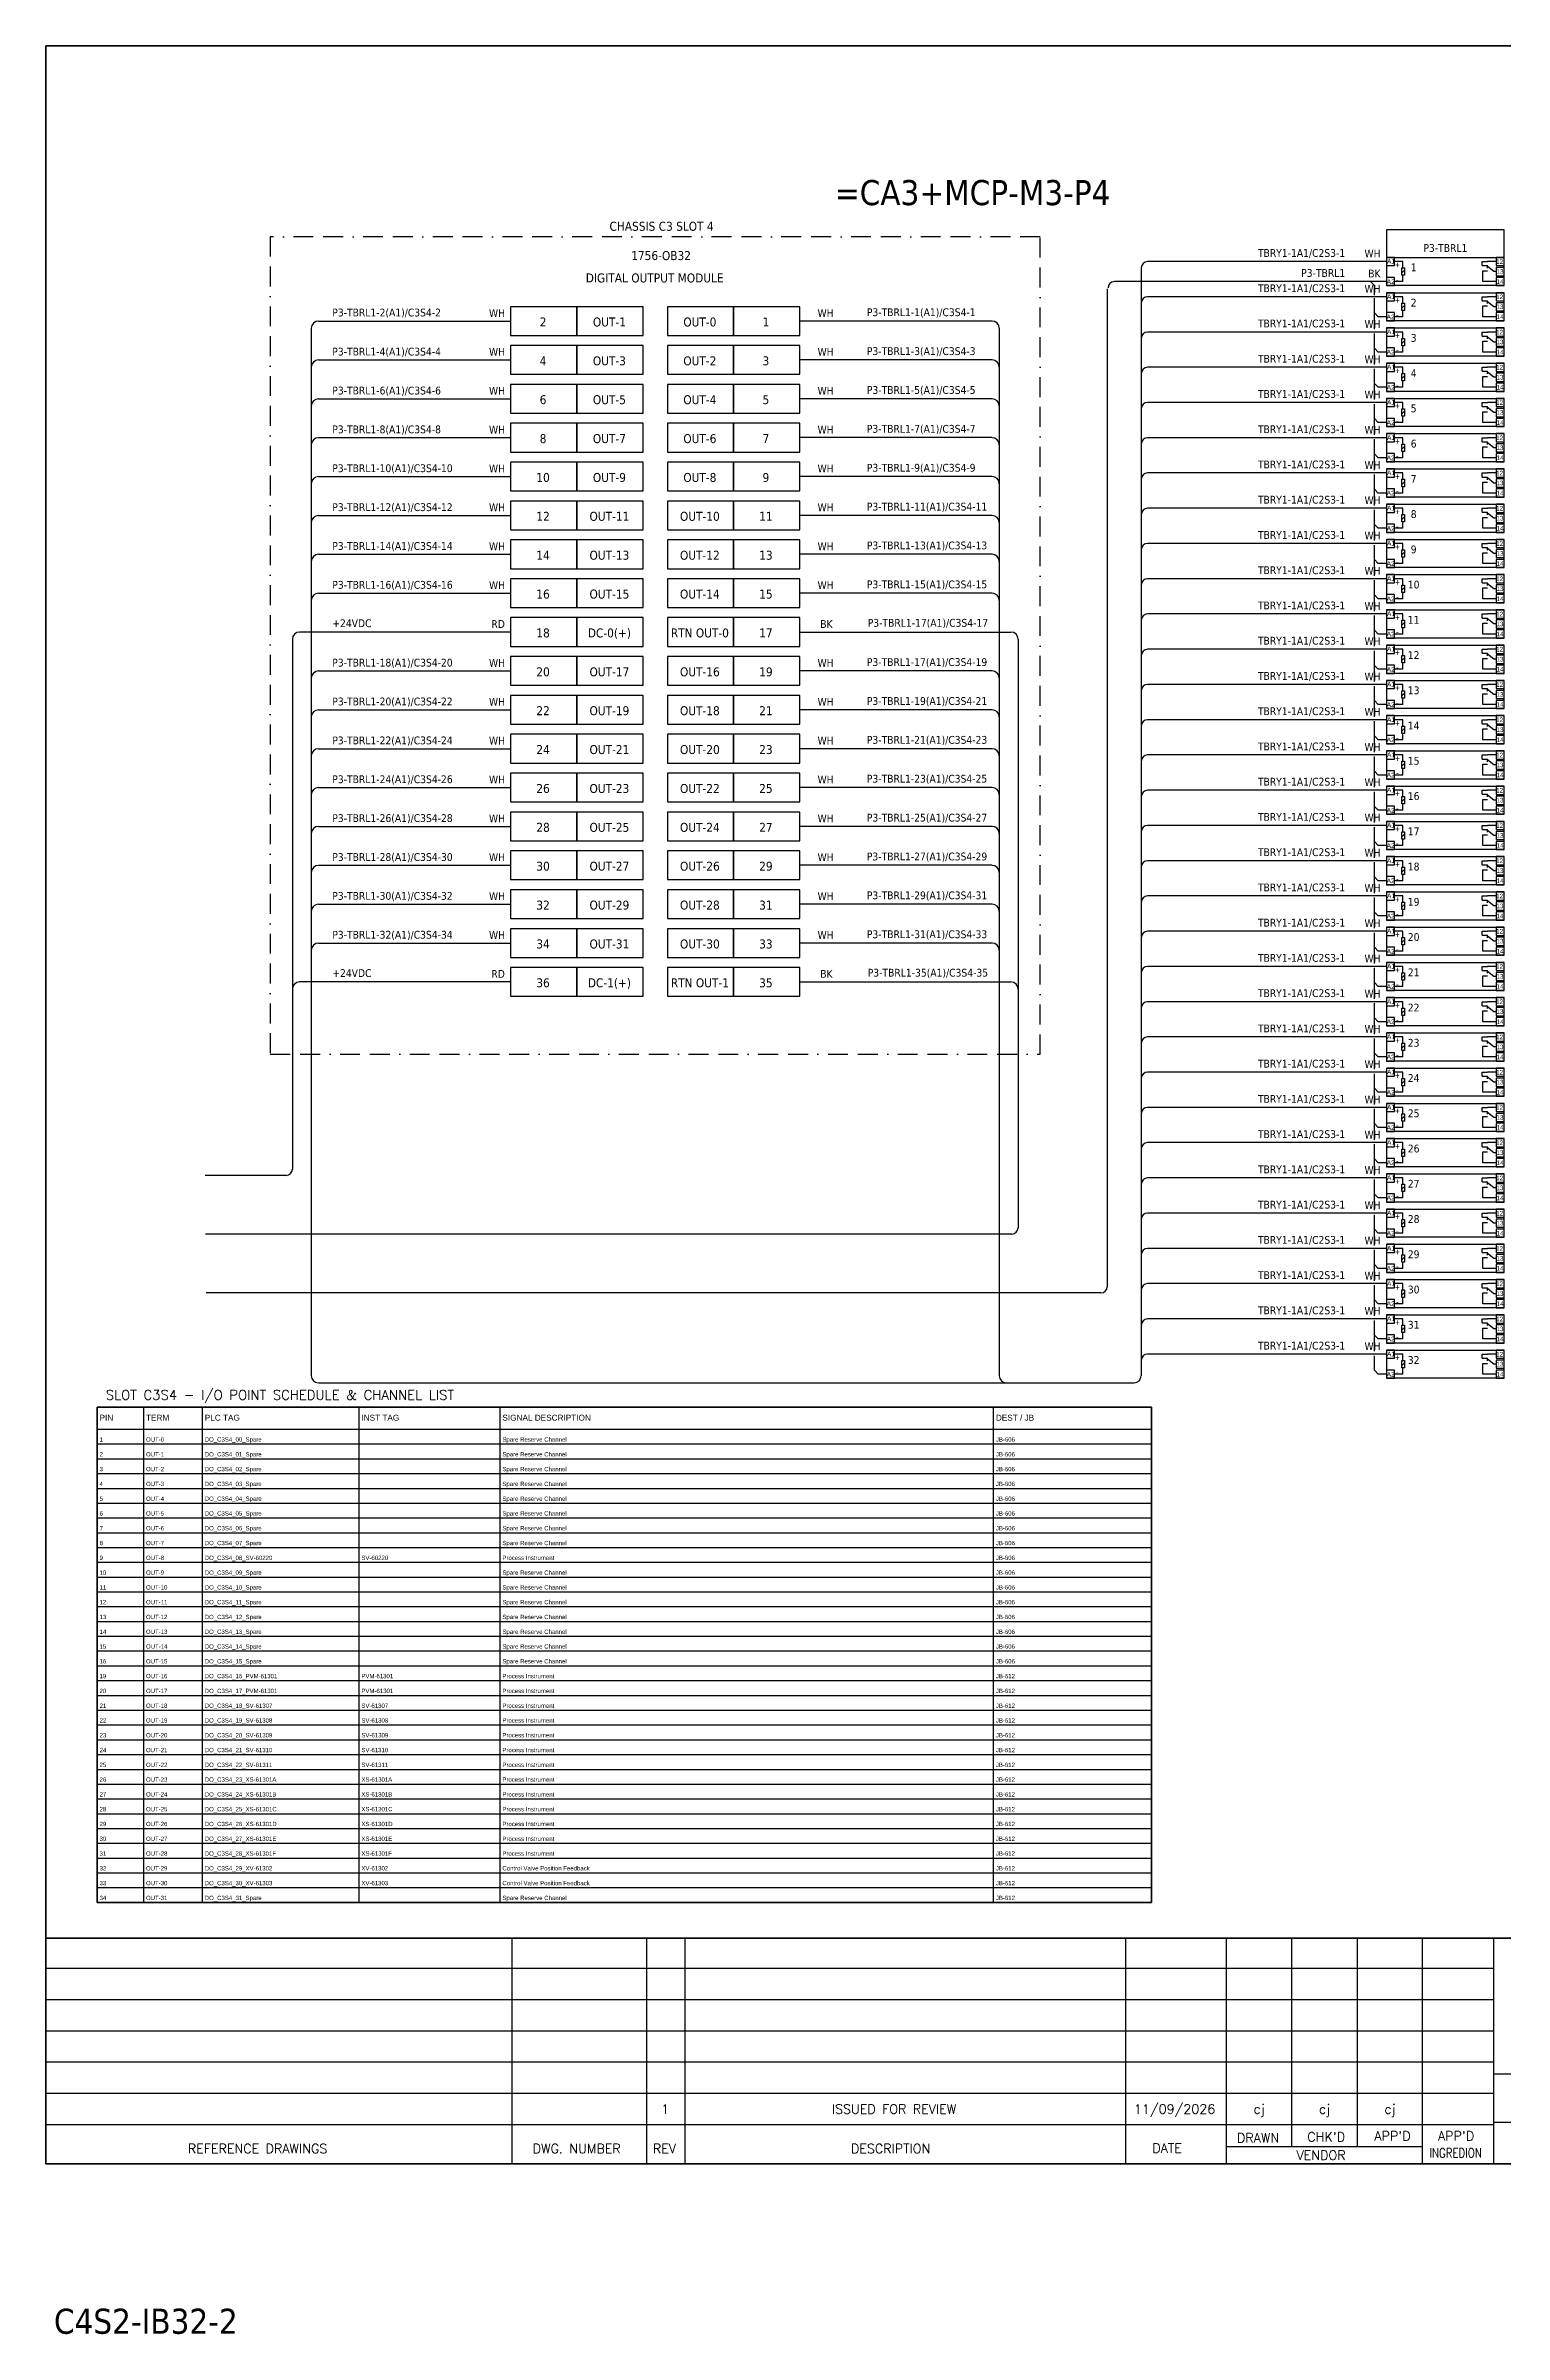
# Model space of a CAD drawing. Header units: millimetres. Extents: x 0 to 62600, y 0 to 14837.
# Drawn here: x 16773 to 18635, y 5791 to 8713 of the extents above; entities that cross this region are included whole.
import ezdxf
from ezdxf.enums import TextEntityAlignment as Align

# ---------------------------------------------------------------- set-up
doc = ezdxf.new("R2010")
doc.units = ezdxf.units.MM
doc.linetypes.add('BORDERX2', pattern=[88.9, 25.4, -12.7, 25.4, -12.7, 0, -12.7])
for name, color, linetype in [('GT_1', 9, 'Continuous'), ('HELPPOINT', 7, 'Continuous'), ('MEMBER', 7, 'Continuous'), ('x01001-FrameArea', 2, 'BORDERX2')]:
    doc.layers.add(name, color=color, linetype=linetype)
doc.layers.add('IE-EQUIP', color=253, linetype='Continuous', lineweight=25)
doc.layers.add('IE-WIRE', color=7, linetype='Continuous', lineweight=25)
doc.styles.add('ROMANS', font='romans.shx', dxfattribs={"width": 0.85, "height": 25})
doc.styles.get("Standard").update_dxf_attribs({"font": 'arial.ttf'})
doc.styles.add('Tahoma', font='')
doc.styles.get('Tahoma').set_extended_font_data('Tahoma')

# ---------------------------------------------------------------- blocks, each defined once
blk = doc.blocks.new('xRY-SPDT-101')
at = {"color": 1, "ltscale": 25.4}
for p, q in [((0, 0), (0, -10.5)), ((10.4, 0), (0, 0)), ((0, 0), (150.3, 0)), ((0, 0), (0, -36)), ((10.4, -10.5), (10.4, 0)), ((140, 0), (140, -10.5)), ((150.3, 0), (140, 0)), ((150.3, -36), (150.3, 0)), ((150.3, -10.5), (150.3, 0)), ((150.3, -36), (150.3, 0)), ((0, -10.5), (10.4, -10.5)), ((0, -25.5), (0, -36)), ((10.4, -25.5), (0, -25.5)), ((20.7, -5.2), (10.4, -5.2)), ((10.4, -36), (10.4, -25.5)), ((22.8, -16.3), (19.4, -19.7)), ((20.7, -13.3), (20.7, -5.2)), ((20.7, -30.8), (20.7, -22.7)), ((122.2, -10.4), (122.2, -5.2)), ((122.2, -5.2), (128.9, -5.2)), ((122.2, -10.4), (128.9, -10.4)), ((123.2, -30.8), (123.2, -17)), ((123.2, -17), (128.9, -17)), ((140, -5.2), (128.9, -5.2)), ((128.9, -13.8), (128.9, -10.4)), ((136.9, -18), (128.9, -11.6)), ((140, -18), (136.9, -18)), ((140, -10.5), (150.3, -10.5)), ((140, -12.8), (140, -23.3)), ((150.3, -12.8), (140, -12.8)), ((140, -23.3), (150.3, -23.3)), ((140, -25.5), (140, -36)), ((150.3, -25.5), (140, -25.5)), ((150.3, -23.3), (150.3, -12.8)), ((150.3, -36), (150.3, -25.5)), ((0, -36), (10.4, -36)), ((150.3, -36), (0, -36)), ((20.7, -30.8), (10.4, -30.8)), ((140, -30.8), (123.2, -30.8)), ((140, -36), (150.3, -36))]:
    blk.add_line(p, q, dxfattribs=at)
blk.add_lwpolyline([(22.8, -22.7), (19.4, -22.7), (19.4, -13.3), (22.8, -13.3)], close=True, dxfattribs=at)
at = {"color": 1}
for s, p in [('A2', (5.4, -30.9)), ('A1', (5.8, -5)), ('12', (144.4, -5.3)), ('13', (144.8, -17.9)), ('14', (145, -30.8))]:
    blk.add_text(s, height=5.91, dxfattribs=at).set_placement(p, align=Align.MIDDLE_CENTER)
at = {"color": 1, "style": 'Tahoma'}
for s, p in [('+', (13.9, -9.3)), ('+', (13.9, -9.3)), ('-', (13.9, -28.2))]:
    blk.add_text(s, height=6.84, dxfattribs=at).set_placement(p, align=Align.MIDDLE_CENTER)
blk = doc.blocks.new('*U102')
at = {"layer": 'x01001-FrameArea'}
blk.add_blockref('xRY-SPDT-101', (-75.2, 18), dxfattribs=at)
blk = doc.blocks.new('*U88')
at = {"layer": 'x01001-FrameArea', "color": 0, "linetype": 'ByBlock', "lineweight": -2, "transparency": 16777216}
for p in [(0, 0), (0, -45), (0, -90), (0, -135), (0, -180), (0, -225), (0, -270), (0, -315), (0, -360), (0, -405), (0, -450), (0, -495), (0, -540), (0, -585), (0, -630), (0, -675), (0, -720), (0, -765), (0, -810), (0, -855), (0, -900), (0, -945), (0, -990), (0, -1035), (0, -1080), (0, -1125), (0, -1170), (0, -1215), (0, -1260), (0, -1305), (0, -1350), (0, -1395)]:
    blk.add_blockref('*U102', p, dxfattribs=at)
blk = doc.blocks.new('*U103')
at = {"color": 4, "style": 'Tahoma'}
for s, height, p in [('TBRY1-1A1/C2S3-1', 9.949, (36.2, -4.1)), ('WH', 9.95, (81.3, -4.8))]:
    blk.add_text(s, height=height, dxfattribs=at).set_placement(p, align=Align.RIGHT)
blk = doc.blocks.new('*U89')
at = {"layer": 'x01001-FrameArea', "color": 0, "linetype": 'ByBlock', "lineweight": -2, "transparency": 16777216}
for p in [(0, 0), (0, -45), (0, -90), (0, -135), (0, -180), (0, -225), (0, -270), (0, -315), (0, -360), (0, -405), (0, -450), (0, -495), (0, -540), (0, -585), (0, -630), (0, -675), (0, -720), (0, -765), (0, -810), (0, -855), (0, -900), (0, -945), (0, -990), (0, -1035), (0, -1080), (0, -1125), (0, -1170), (0, -1215), (0, -1260), (0, -1305), (0, -1350), (0, -1395)]:
    blk.add_blockref('*U103', p, dxfattribs=at)

msp = doc.modelspace()

# ---------------------------------------------------------------- linework, layer by layer
for p, q in [((18464.5, 8411.6), (18469.5, 8406.6)), ((18469.5, 8394.2), (18469.5, 8406.6)), ((18469.5, 8350.9), (18469.5, 8390.2)), ((18474.5, 8366.6), (18469.5, 8371.6)), ((18484.9, 8366.6), (18474.5, 8366.6)), ((18469.5, 8305.9), (18469.5, 8345.2)), ((18474.5, 8321.6), (18469.5, 8326.6)), ((18469.5, 8260.9), (18469.5, 8300.2)), ((18484.9, 8321.6), (18474.5, 8321.6)), ((18474.5, 8276.6), (18469.5, 8281.6)), ((18484.9, 8276.6), (18474.5, 8276.6)), ((18469.5, 8215.9), (18469.5, 8255.2)), ((18474.5, 8231.6), (18469.5, 8236.6)), ((18469.5, 8170.9), (18469.5, 8210.2)), ((18484.9, 8231.6), (18474.5, 8231.6)), ((18474.5, 8186.6), (18469.5, 8191.6)), ((18484.9, 8186.6), (18474.5, 8186.6)), ((18469.5, 8125.9), (18469.5, 8165.2)), ((18474.5, 8141.6), (18469.5, 8146.6)), ((18484.9, 8141.6), (18474.5, 8141.6)), ((18469.5, 8080.9), (18469.5, 8120.2)), ((18474.5, 8096.6), (18469.5, 8101.6)), ((18484.9, 8096.6), (18474.5, 8096.6)), ((18469.5, 8035.9), (18469.5, 8075.2)), ((18474.5, 8051.6), (18469.5, 8056.6)), ((18484.9, 8051.6), (18474.5, 8051.6)), ((18469.5, 7990.9), (18469.5, 8030.2)), ((18474.5, 8006.6), (18469.5, 8011.6)), ((18484.9, 8006.6), (18474.5, 8006.6)), ((18469.5, 7945.9), (18469.5, 7985.2)), ((18474.5, 7961.6), (18469.5, 7966.6)), ((18484.9, 7961.6), (18474.5, 7961.6)), ((18469.5, 7900.9), (18469.5, 7940.2)), ((18474.5, 7916.6), (18469.5, 7921.6)), ((18469.5, 7855.9), (18469.5, 7895.2)), ((18484.9, 7916.6), (18474.5, 7916.6)), ((18474.5, 7871.6), (18469.5, 7876.6)), ((18484.9, 7871.6), (18474.5, 7871.6)), ((18469.5, 7810.9), (18469.5, 7850.2)), ((18474.5, 7826.6), (18469.5, 7831.6)), ((18469.5, 7765.9), (18469.5, 7805.2)), ((18484.9, 7826.6), (18474.5, 7826.6)), ((18474.5, 7781.6), (18469.5, 7786.6)), ((18484.9, 7781.6), (18474.5, 7781.6)), ((18469.5, 7720.9), (18469.5, 7760.2)), ((18474.5, 7736.6), (18469.5, 7741.6)), ((18469.5, 7675.9), (18469.5, 7715.2)), ((18484.9, 7736.6), (18474.5, 7736.6)), ((18474.5, 7691.6), (18469.5, 7696.6)), ((18484.9, 7691.6), (18474.5, 7691.6)), ((18469.5, 7630.9), (18469.5, 7670.2)), ((18474.5, 7646.6), (18469.5, 7651.6)), ((18484.9, 7646.6), (18474.5, 7646.6)), ((18469.5, 7585.9), (18469.5, 7625.2)), ((18474.5, 7601.6), (18469.5, 7606.6)), ((18484.9, 7601.6), (18474.5, 7601.6)), ((18469.5, 7540.9), (18469.5, 7580.2)), ((18474.5, 7556.6), (18469.5, 7561.6)), ((18484.9, 7556.6), (18474.5, 7556.6)), ((18469.5, 7495.9), (18469.5, 7535.2)), ((18474.5, 7511.6), (18469.5, 7516.6)), ((18484.9, 7511.6), (18474.5, 7511.6)), ((18469.5, 7450.9), (18469.5, 7490.2)), ((18474.5, 7466.6), (18469.5, 7471.6)), ((18484.9, 7466.6), (18474.5, 7466.6)), ((18469.5, 7405.9), (18469.5, 7445.2)), ((18474.5, 7421.6), (18469.5, 7426.6)), ((18484.9, 7421.6), (18474.5, 7421.6)), ((18469.5, 7360.9), (18469.5, 7400.2)), ((18474.5, 7376.6), (18469.5, 7381.6)), ((18484.9, 7376.6), (18474.5, 7376.6)), ((18469.5, 7315.9), (18469.5, 7355.2)), ((18474.5, 7331.6), (18469.5, 7336.6)), ((18469.5, 7270.9), (18469.5, 7310.2)), ((18484.9, 7331.6), (18474.5, 7331.6)), ((18474.5, 7286.6), (18469.5, 7291.6)), ((18484.9, 7286.6), (18474.5, 7286.6)), ((18469.5, 7225.9), (18469.5, 7265.2)), ((18474.5, 7241.6), (18469.5, 7246.6)), ((18469.5, 7180.9), (18469.5, 7220.2)), ((18484.9, 7241.6), (18474.5, 7241.6)), ((18474.5, 7196.6), (18469.5, 7201.6)), ((18484.9, 7196.6), (18474.5, 7196.6)), ((18469.5, 7135.9), (18469.5, 7175.2)), ((18474.5, 7151.6), (18469.5, 7156.6)), ((18469.5, 7090.9), (18469.5, 7130.2)), ((18484.9, 7151.6), (18474.5, 7151.6)), ((18474.5, 7106.6), (18469.5, 7111.6)), ((18484.9, 7106.6), (18474.5, 7106.6)), ((18469.5, 7045.9), (18469.5, 7085.2)), ((18474.5, 7061.6), (18469.5, 7066.6)), ((18484.9, 7061.6), (18474.5, 7061.6)), ((18469.5, 7021.6), (18469.5, 7040.2)), ((18474.5, 7016.6), (18469.5, 7021.6)), ((18484.9, 7016.6), (18474.5, 7016.6))]:
    msp.add_line(p, q)
at = {"color": 1, "ltscale": 25.4}
for p, q in [((17088.1, 7955), (17088.1, 7278.4)), ((17366.6, 7964.1), (17097.2, 7964.1))]:
    msp.add_line(p, q, dxfattribs=at)
at = {"color": 7}
for p, q in [((16898.2, 6342.2), (16898.2, 6974.3)), ((16973.2, 6342.2), (16973.2, 6974.3)), ((17173.2, 6342.2), (17173.2, 6974.3)), ((17353.2, 6342.2), (17353.2, 6974.3)), ((17983.2, 6342.2), (17983.2, 6974.3)), ((16838.9, 6946.3), (18184.7, 6946.3))]:
    msp.add_line(p, q, dxfattribs=at)
at = {"color": 8}
for p, q in [((16838.9, 6927.5), (18184.7, 6927.5)), ((16838.9, 6908.6), (18184.7, 6908.6)), ((16838.9, 6889.7), (18184.7, 6889.7)), ((16838.9, 6870.8), (18184.7, 6870.8)), ((16838.9, 6851.9), (18184.7, 6851.9)), ((16838.9, 6833.1), (18184.7, 6833.1)), ((16838.9, 6814.2), (18184.7, 6814.2)), ((16838.9, 6795.3), (18184.7, 6795.3)), ((16838.9, 6776.4), (18184.7, 6776.4)), ((16838.9, 6757.5), (18184.7, 6757.5)), ((16838.9, 6738.7), (18184.7, 6738.7)), ((16838.9, 6719.8), (18184.7, 6719.8)), ((16838.9, 6700.9), (18184.7, 6700.9)), ((16838.9, 6682), (18184.7, 6682)), ((16838.9, 6663.2), (18184.7, 6663.2)), ((16838.9, 6644.3), (18184.7, 6644.3)), ((16838.9, 6625.4), (18184.7, 6625.4)), ((16838.9, 6606.5), (18184.7, 6606.5)), ((16838.9, 6587.6), (18184.7, 6587.6)), ((16838.9, 6568.8), (18184.7, 6568.8)), ((16838.9, 6549.9), (18184.7, 6549.9)), ((16838.9, 6531), (18184.7, 6531)), ((16838.9, 6512.1), (18184.7, 6512.1)), ((16838.9, 6493.3), (18184.7, 6493.3)), ((16838.9, 6474.4), (18184.7, 6474.4)), ((16838.9, 6455.5), (18184.7, 6455.5)), ((16838.9, 6436.6), (18184.7, 6436.6)), ((16838.9, 6417.7), (18184.7, 6417.7)), ((16838.9, 6398.9), (18184.7, 6398.9)), ((16838.9, 6380), (18184.7, 6380)), ((16838.9, 6361.1), (18184.7, 6361.1))]:
    msp.add_line(p, q, dxfattribs=at)
at = {"color": 4, "ltscale": 25.4}
msp.add_lwpolyline([(18484.9, 8442.4), (18635.2, 8442.4), (18635.2, 8477.6), (18484.9, 8477.6)], close=True, dxfattribs=at)
msp.add_lwpolyline([(16838.9, 6974.3), (18184.7, 6974.3), (18184.7, 6342.2), (16838.9, 6342.2)], close=True)
at = {"color": 7}
msp.add_lwpolyline([(16838.9, 6342.2), (18184.7, 6342.2), (18184.7, 6974.3), (16838.9, 6974.3), (16838.9, 6342.2)], dxfattribs=at)
at = {"color": 1, "ltscale": 25.4}
msp.add_arc((17097.2, 7955), 9.14, 90, 180, dxfattribs=at)
at = {"layer": 'GT_1', "color": 4}
for p, q in [((17368.6, 6008.4), (17368.6, 6296.6)), ((17540.5, 6008.4), (17540.5, 6296.6)), ((17589.6, 6008.4), (17589.6, 6296.6)), ((18152.3, 6008.4), (18152.3, 6296.6)), ((18280.6, 6008.4), (18280.6, 6296.6)), ((18364.2, 6030.2), (18364.2, 6296.6)), ((18447.7, 6030.3), (18447.7, 6296.6)), ((18531, 6008.4), (18531, 6296.6)), ((18622, 6008.4), (18622, 6296.6)), ((18622, 6257.7), (16773.2, 6257.7)), ((18622, 6217.9), (16773.2, 6217.9)), ((18622, 6178), (16773.2, 6178)), ((18622, 6138.1), (16773.2, 6138.1)), ((19409, 6122.8), (18622, 6122.8)), ((18622, 6098.2), (16773.2, 6098.2)), ((18621.9, 6058.2), (16773.2, 6058.2)), ((19409, 6061.3), (18622, 6061.3)), ((18531, 6030.2), (18280.6, 6030.2))]:
    msp.add_line(p, q, dxfattribs=at)
at = {"layer": 'HELPPOINT', "color": 4, "lineweight": 35}
for p, q in [((16773.2, 6008.4), (16773.2, 8712.6)), ((16773.2, 8712.6), (20666.5, 8712.6)), ((16773.2, 6008.4), (16773.2, 8712.6)), ((16773.2, 8712.6), (20666.5, 8712.6)), ((20666.5, 6008.4), (16773.2, 6008.4)), ((20666.5, 6008.4), (16773.2, 6008.4))]:
    msp.add_line(p, q, dxfattribs=at)
at = {"layer": 'IE-EQUIP', "linetype": 'Continuous', "ltscale": 25.4}
for points in [[(17366.6, 8342.8), (17451.3, 8342.8), (17451.3, 8379.5), (17366.6, 8379.5)], [(17451.3, 8342.8), (17535.9, 8342.8), (17535.9, 8379.5), (17451.3, 8379.5)], [(17566.8, 8342.8), (17651.4, 8342.8), (17651.4, 8379.5), (17566.8, 8379.5)], [(17651.4, 8342.8), (17736.1, 8342.8), (17736.1, 8379.5), (17651.4, 8379.5)], [(17366.6, 8293.2), (17451.3, 8293.2), (17451.3, 8329.9), (17366.6, 8329.9)], [(17451.3, 8293.2), (17535.9, 8293.2), (17535.9, 8329.9), (17451.3, 8329.9)], [(17566.8, 8293.2), (17651.4, 8293.2), (17651.4, 8329.9), (17566.8, 8329.9)], [(17651.4, 8293.2), (17736.1, 8293.2), (17736.1, 8329.9), (17651.4, 8329.9)], [(17366.6, 8243.6), (17451.3, 8243.6), (17451.3, 8280.3), (17366.6, 8280.3)], [(17451.3, 8243.6), (17535.9, 8243.6), (17535.9, 8280.3), (17451.3, 8280.3)], [(17566.8, 8243.6), (17651.4, 8243.6), (17651.4, 8280.3), (17566.8, 8280.3)], [(17651.4, 8243.6), (17736.1, 8243.6), (17736.1, 8280.3), (17651.4, 8280.3)], [(17366.6, 8193.9), (17451.3, 8193.9), (17451.3, 8230.6), (17366.6, 8230.6)], [(17451.3, 8193.9), (17535.9, 8193.9), (17535.9, 8230.6), (17451.3, 8230.6)], [(17566.8, 8193.9), (17651.4, 8193.9), (17651.4, 8230.6), (17566.8, 8230.6)], [(17651.4, 8193.9), (17736.1, 8193.9), (17736.1, 8230.6), (17651.4, 8230.6)], [(17366.6, 8144.3), (17451.3, 8144.3), (17451.3, 8181), (17366.6, 8181)], [(17451.3, 8144.3), (17535.9, 8144.3), (17535.9, 8181), (17451.3, 8181)], [(17566.8, 8144.3), (17651.4, 8144.3), (17651.4, 8181), (17566.8, 8181)], [(17651.4, 8144.3), (17736.1, 8144.3), (17736.1, 8181), (17651.4, 8181)], [(17366.6, 8094.7), (17451.3, 8094.7), (17451.3, 8131.4), (17366.6, 8131.4)], [(17451.3, 8094.7), (17535.9, 8094.7), (17535.9, 8131.4), (17451.3, 8131.4)], [(17566.8, 8094.7), (17651.4, 8094.7), (17651.4, 8131.4), (17566.8, 8131.4)], [(17651.4, 8094.7), (17736.1, 8094.7), (17736.1, 8131.4), (17651.4, 8131.4)], [(17366.6, 8045), (17451.3, 8045), (17451.3, 8081.7), (17366.6, 8081.7)], [(17451.3, 8045), (17535.9, 8045), (17535.9, 8081.7), (17451.3, 8081.7)], [(17566.8, 8045), (17651.4, 8045), (17651.4, 8081.7), (17566.8, 8081.7)], [(17651.4, 8045), (17736.1, 8045), (17736.1, 8081.7), (17651.4, 8081.7)], [(17366.6, 7995.4), (17451.3, 7995.4), (17451.3, 8032.1), (17366.6, 8032.1)], [(17451.3, 7995.4), (17535.9, 7995.4), (17535.9, 8032.1), (17451.3, 8032.1)], [(17566.8, 7995.4), (17651.4, 7995.4), (17651.4, 8032.1), (17566.8, 8032.1)], [(17651.4, 7995.4), (17736.1, 7995.4), (17736.1, 8032.1), (17651.4, 8032.1)], [(17366.6, 7945.8), (17451.3, 7945.8), (17451.3, 7982.5), (17366.6, 7982.5)], [(17451.3, 7945.8), (17535.9, 7945.8), (17535.9, 7982.5), (17451.3, 7982.5)], [(17566.8, 7945.8), (17651.4, 7945.8), (17651.4, 7982.5), (17566.8, 7982.5)], [(17651.4, 7945.8), (17736.1, 7945.8), (17736.1, 7982.5), (17651.4, 7982.5)], [(17366.6, 7896.1), (17451.3, 7896.1), (17451.3, 7932.8), (17366.6, 7932.8)], [(17451.3, 7896.1), (17535.9, 7896.1), (17535.9, 7932.8), (17451.3, 7932.8)], [(17566.8, 7896.1), (17651.4, 7896.1), (17651.4, 7932.8), (17566.8, 7932.8)], [(17651.4, 7896.1), (17736.1, 7896.1), (17736.1, 7932.8), (17651.4, 7932.8)], [(17366.6, 7846.5), (17451.3, 7846.5), (17451.3, 7883.2), (17366.6, 7883.2)], [(17451.3, 7846.5), (17535.9, 7846.5), (17535.9, 7883.2), (17451.3, 7883.2)], [(17566.8, 7846.5), (17651.4, 7846.5), (17651.4, 7883.2), (17566.8, 7883.2)], [(17651.4, 7846.5), (17736.1, 7846.5), (17736.1, 7883.2), (17651.4, 7883.2)], [(17366.6, 7796.9), (17451.3, 7796.9), (17451.3, 7833.6), (17366.6, 7833.6)], [(17451.3, 7796.9), (17535.9, 7796.9), (17535.9, 7833.6), (17451.3, 7833.6)], [(17566.8, 7796.9), (17651.4, 7796.9), (17651.4, 7833.6), (17566.8, 7833.6)], [(17651.4, 7796.9), (17736.1, 7796.9), (17736.1, 7833.6), (17651.4, 7833.6)], [(17366.6, 7747.2), (17451.3, 7747.2), (17451.3, 7783.9), (17366.6, 7783.9)], [(17451.3, 7747.2), (17535.9, 7747.2), (17535.9, 7783.9), (17451.3, 7783.9)], [(17566.8, 7747.2), (17651.4, 7747.2), (17651.4, 7783.9), (17566.8, 7783.9)], [(17651.4, 7747.2), (17736.1, 7747.2), (17736.1, 7783.9), (17651.4, 7783.9)], [(17366.6, 7697.6), (17451.3, 7697.6), (17451.3, 7734.3), (17366.6, 7734.3)], [(17451.3, 7697.6), (17535.9, 7697.6), (17535.9, 7734.3), (17451.3, 7734.3)], [(17566.8, 7697.6), (17651.4, 7697.6), (17651.4, 7734.3), (17566.8, 7734.3)], [(17651.4, 7697.6), (17736.1, 7697.6), (17736.1, 7734.3), (17651.4, 7734.3)], [(17366.6, 7648), (17451.3, 7648), (17451.3, 7684.7), (17366.6, 7684.7)], [(17451.3, 7648), (17535.9, 7648), (17535.9, 7684.7), (17451.3, 7684.7)], [(17566.8, 7648), (17651.4, 7648), (17651.4, 7684.7), (17566.8, 7684.7)], [(17651.4, 7648), (17736.1, 7648), (17736.1, 7684.7), (17651.4, 7684.7)], [(17366.6, 7598.3), (17451.3, 7598.3), (17451.3, 7635), (17366.6, 7635)], [(17451.3, 7598.3), (17535.9, 7598.3), (17535.9, 7635), (17451.3, 7635)], [(17566.8, 7598.3), (17651.4, 7598.3), (17651.4, 7635), (17566.8, 7635)], [(17651.4, 7598.3), (17736.1, 7598.3), (17736.1, 7635), (17651.4, 7635)], [(17366.6, 7548.7), (17451.3, 7548.7), (17451.3, 7585.4), (17366.6, 7585.4)], [(17451.3, 7548.7), (17535.9, 7548.7), (17535.9, 7585.4), (17451.3, 7585.4)], [(17566.8, 7548.7), (17651.4, 7548.7), (17651.4, 7585.4), (17566.8, 7585.4)], [(17651.4, 7548.7), (17736.1, 7548.7), (17736.1, 7585.4), (17651.4, 7585.4)], [(17366.6, 7499.1), (17451.3, 7499.1), (17451.3, 7535.8), (17366.6, 7535.8)], [(17451.3, 7499.1), (17535.9, 7499.1), (17535.9, 7535.8), (17451.3, 7535.8)], [(17566.8, 7499.1), (17651.4, 7499.1), (17651.4, 7535.8), (17566.8, 7535.8)], [(17651.4, 7499.1), (17736.1, 7499.1), (17736.1, 7535.8), (17651.4, 7535.8)]]:
    msp.add_lwpolyline(points, close=True, dxfattribs=at)
at = {"layer": 'IE-WIRE', "color": 4, "ltscale": 25.4}
for p, q in [((18171.8, 8429.2), (18171.8, 7014.7)), ((18484.9, 8437.2), (18179.8, 8437.2)), ((18484.9, 8392.2), (18179.8, 8392.2)), ((17121.4, 8361.2), (17366.6, 8361.2)), ((17981.4, 8361.2), (17736.1, 8361.2)), ((17112.2, 8352), (17112.2, 7014.7)), ((17990.5, 8352), (17990.5, 7014.7)), ((18484.9, 8347.2), (18179.8, 8347.2)), ((17121.4, 8311.5), (17366.6, 8311.5)), ((17981.4, 8311.5), (17736.1, 8311.5)), ((18484.9, 8302.2), (18179.8, 8302.2)), ((17121.4, 8261.9), (17366.6, 8261.9)), ((17981.4, 8261.9), (17736.1, 8261.9)), ((18484.9, 8257.2), (18179.8, 8257.2)), ((17121.4, 8212.3), (17366.6, 8212.3)), ((17981.4, 8212.3), (17736.1, 8212.3)), ((18484.9, 8212.2), (18179.8, 8212.2)), ((17121.4, 8162.6), (17366.6, 8162.6)), ((17981.4, 8162.6), (17736.1, 8162.6)), ((18484.9, 8167.2), (18179.8, 8167.2)), ((17121.4, 8113), (17366.6, 8113)), ((17981.4, 8113), (17736.1, 8113)), ((18484.9, 8122.2), (18179.8, 8122.2)), ((18484.9, 8077.2), (18179.8, 8077.2)), ((17121.4, 8063.4), (17366.6, 8063.4)), ((17981.4, 8063.4), (17736.1, 8063.4)), ((17121.4, 8013.7), (17366.6, 8013.7)), ((17981.4, 8013.7), (17736.1, 8013.7)), ((18484.9, 8032.2), (18179.8, 8032.2)), ((18484.9, 7987.2), (18179.8, 7987.2)), ((18484.9, 7942.2), (18179.8, 7942.2)), ((17121.4, 7914.5), (17366.6, 7914.5)), ((17981.4, 7914.5), (17736.1, 7914.5)), ((18484.9, 7897.2), (18179.8, 7897.2)), ((17121.4, 7864.8), (17366.6, 7864.8)), ((17981.4, 7864.8), (17736.1, 7864.8)), ((18484.9, 7852.2), (18179.8, 7852.2)), ((17121.4, 7815.2), (17366.6, 7815.2)), ((17981.4, 7815.2), (17736.1, 7815.2)), ((18484.9, 7807.2), (18179.8, 7807.2)), ((17121.4, 7765.6), (17366.6, 7765.6)), ((17981.4, 7765.6), (17736.1, 7765.6)), ((18484.9, 7762.2), (18179.8, 7762.2)), ((17121.4, 7715.9), (17366.6, 7715.9)), ((17981.4, 7715.9), (17736.1, 7715.9)), ((18484.9, 7717.2), (18179.8, 7717.2)), ((17121.4, 7666.3), (17366.6, 7666.3)), ((17981.4, 7666.3), (17736.1, 7666.3)), ((18484.9, 7672.2), (18179.8, 7672.2)), ((18484.9, 7627.2), (18179.8, 7627.2)), ((17121.4, 7616.7), (17366.6, 7616.7)), ((17981.4, 7616.7), (17736.1, 7616.7)), ((18484.9, 7582.2), (18179.8, 7582.2)), ((17121.4, 7567.1), (17366.6, 7567.1)), ((17981.4, 7567.1), (17736.1, 7567.1)), ((18484.9, 7537.2), (18179.8, 7537.2)), ((18484.9, 7492.2), (18179.8, 7492.2)), ((18484.9, 7447.2), (18179.8, 7447.2)), ((18484.9, 7402.2), (18179.8, 7402.2)), ((18484.9, 7357.2), (18179.8, 7357.2)), ((18484.9, 7312.2), (18179.8, 7312.2)), ((18484.9, 7267.2), (18179.8, 7267.2)), ((18484.9, 7222.2), (18179.8, 7222.2)), ((18484.9, 7177.2), (18179.8, 7177.2)), ((18484.9, 7132.2), (18179.8, 7132.2)), ((18484.9, 7087.2), (18179.8, 7087.2)), ((18484.9, 7042.2), (18179.8, 7042.2))]:
    msp.add_line(p, q, dxfattribs=at)
at = {"layer": 'IE-WIRE', "color": 7, "ltscale": 25.4}
for p, q in [((18128.3, 8402.5), (18128.3, 7128.3)), ((17736.1, 7964.1), (18005.5, 7964.1)), ((18014.6, 7955), (18014.6, 7203.4)), ((17736.1, 7517.4), (18005.5, 7517.4)), ((18006.6, 7195.4), (16977.3, 7195.4)), ((18120.3, 7120.3), (16978, 7120.3))]:
    msp.add_line(p, q, dxfattribs=at)
at = {"layer": 'IE-WIRE', "ltscale": 25.4}
msp.add_line((18484.9, 8411.6), (18137.5, 8411.6), dxfattribs=at)
at = {"layer": 'IE-WIRE', "color": 1, "ltscale": 25.4}
for p, q in [((17366.6, 7517.4), (17097.2, 7517.4)), ((17080.1, 7270.4), (16976.6, 7270.4))]:
    msp.add_line(p, q, dxfattribs=at)
at = {"layer": 'IE-WIRE', "color": 4}
msp.add_line((17121.3, 7005.6), (18162.6, 7005.6), dxfattribs=at)
at = {"layer": 'IE-WIRE', "color": 4, "ltscale": 25.4}
for centre, radius, start, end in [((18179.8, 8429.2), 8, 90, 180), ((18179.8, 8384.2), 8, 90, 180), ((17121.4, 8352), 9.17, 90, 180), ((17981.4, 8352), 9.17, 0, 90), ((18179.8, 8339.2), 8, 90, 180), ((17121.4, 8302.4), 9.17, 90, 180), ((17981.4, 8302.4), 9.17, 0, 90), ((18179.8, 8294.2), 8, 90, 180), ((17121.4, 8252.7), 9.17, 90, 180), ((17981.4, 8252.7), 9.17, 0, 90), ((18179.8, 8249.2), 8, 90, 180), ((17121.4, 8203.1), 9.17, 90, 180), ((17981.4, 8203.1), 9.17, 0, 90), ((18179.8, 8204.2), 8, 90, 180), ((17121.4, 8153.5), 9.17, 90, 180), ((17981.4, 8153.5), 9.17, 0, 90), ((18179.8, 8159.2), 8, 90, 180), ((17121.4, 8103.8), 9.17, 90, 180), ((17981.4, 8103.8), 9.17, 0, 90), ((18179.8, 8114.2), 8, 90, 180), ((18179.8, 8069.2), 8, 90, 180), ((17121.4, 8054.2), 9.17, 90, 180), ((17981.4, 8054.2), 9.17, 0, 90), ((17121.4, 8004.6), 9.17, 90, 180), ((17981.4, 8004.6), 9.17, 0, 90), ((18179.8, 8024.2), 8, 90, 180), ((18179.8, 7979.2), 8, 90, 180), ((18179.8, 7934.2), 8, 90, 180), ((17121.4, 7905.3), 9.17, 90, 180), ((17981.4, 7905.3), 9.17, 0, 90), ((18179.8, 7889.2), 8, 90, 180), ((17121.4, 7855.7), 9.17, 90, 180), ((17981.4, 7855.7), 9.17, 0, 90), ((18179.8, 7844.2), 8, 90, 180), ((17121.4, 7806), 9.17, 90, 180), ((17981.4, 7806), 9.17, 0, 90), ((18179.8, 7799.2), 8, 90, 180), ((17121.4, 7756.4), 9.17, 90, 180), ((17981.4, 7756.4), 9.17, 0, 90), ((18179.8, 7754.2), 8, 90, 180), ((17121.4, 7706.8), 9.17, 90, 180), ((17981.4, 7706.8), 9.17, 0, 90), ((18179.8, 7709.2), 8, 90, 180), ((17121.4, 7657.1), 9.17, 90, 180), ((17981.4, 7657.1), 9.17, 0, 90), ((18179.8, 7664.2), 8, 90, 180), ((18179.8, 7619.2), 8, 90, 180), ((17121.4, 7607.5), 9.17, 90, 180), ((17981.4, 7607.5), 9.17, 0, 90), ((18179.8, 7574.2), 8, 90, 180), ((17121.4, 7557.9), 9.17, 90, 180), ((17981.4, 7557.9), 9.17, 0, 90), ((18179.8, 7529.2), 8, 90, 180), ((18179.8, 7484.2), 8, 90, 180), ((18179.8, 7439.2), 8, 90, 180), ((18179.8, 7394.2), 8, 90, 180), ((18179.8, 7349.2), 8, 90, 180), ((18179.8, 7304.2), 8, 90, 180), ((18179.8, 7259.2), 8, 90, 180), ((18179.8, 7214.2), 8, 90, 180), ((18179.8, 7169.2), 8, 90, 180), ((18179.8, 7124.2), 8, 90, 180), ((18179.8, 7079.2), 8, 90, 180), ((18179.8, 7034.2), 8, 90, 180)]:
    msp.add_arc(centre, radius, start, end, dxfattribs=at)
at = {"layer": 'IE-WIRE', "ltscale": 25.4}
msp.add_arc((18137.5, 8403.6), 8, 90, 180, dxfattribs=at)
at = {"layer": 'IE-WIRE', "color": 7, "ltscale": 25.4}
for centre, radius, start, end in [((18005.5, 7955), 9.14, 0, 90), ((18005.5, 7508.3), 9.14, 0, 90), ((18006.6, 7203.4), 8, 270, 0), ((18120.3, 7128.3), 8, 270, 0)]:
    msp.add_arc(centre, radius, start, end, dxfattribs=at)
at = {"layer": 'IE-WIRE', "color": 1, "ltscale": 25.4}
for centre, radius, start, end in [((17097.2, 7508.3), 9.14, 90, 180), ((17080.1, 7278.4), 8, 270, 0)]:
    msp.add_arc(centre, radius, start, end, dxfattribs=at)
at = {"layer": 'IE-WIRE', "color": 4}
for centre, start, end in [((17121.3, 7014.7), 180, 270), ((17999.7, 7014.7), 180, 270), ((18162.6, 7014.7), 270, 0)]:
    msp.add_arc(centre, 9.14, start, end, dxfattribs=at)
at = {"layer": 'MEMBER', "color": 4, "lineweight": 35}
msp.add_line((16773.2, 6296.6), (20666.5, 6296.6), dxfattribs=at)
msp.add_line((16773.2, 6296.6), (20666.5, 6296.6), dxfattribs=at)
at = {"layer": 'x01001-FrameArea'}
msp.add_lwpolyline([(17059.9, 7425.1), (18042.8, 7425.1), (18042.8, 8468.9), (17059.9, 8468.9)], close=True, dxfattribs=at)

# ---------------------------------------------------------------- block references
for name, p in [('*U89', (18396, 8447.2)), ('*U88', (18560.1, 8424.4))]:
    msp.add_blockref(name, p, dxfattribs=at)

# ---------------------------------------------------------------- texts
at = {"color": 2, "style": 'Tahoma'}
for s, height, p in [('=CA3+MCP-M3-P4', 32, (17956.6, 8525.2)), ('CHASSIS C3 SLOT 4', 11.441, (17559.4, 8482.2)), ('1756-OB32', 11.44, (17558.8, 8444.8)), ('DIGITAL OUTPUT MODULE', 11.441, (17550.6, 8416.2)), ('2', 11.4, (17408.1, 8360)), ('OUT-1', 11.44, (17492.8, 8360)), ('OUT-0', 11.44, (17608.3, 8360)), ('1', 11.4, (17692.6, 8360)), ('4', 11.4, (17408.1, 8310.4)), ('OUT-3', 11.44, (17492.8, 8310.4)), ('OUT-2', 11.44, (17608.3, 8310.4)), ('3', 11.4, (17692.6, 8310.4)), ('6', 11.4, (17408.1, 8260.8)), ('OUT-5', 11.44, (17492.8, 8260.8)), ('OUT-4', 11.44, (17608.3, 8260.8)), ('5', 11.4, (17692.6, 8260.8)), ('8', 11.4, (17408.1, 8211.1)), ('OUT-7', 11.44, (17492.8, 8211.1)), ('OUT-6', 11.44, (17608.3, 8211.1)), ('7', 11.4, (17692.6, 8211.1)), ('10', 11.44, (17408.1, 8161.5)), ('OUT-9', 11.44, (17492.8, 8161.5)), ('OUT-8', 11.44, (17608.3, 8161.5)), ('9', 11.4, (17692.6, 8161.5)), ('12', 11.44, (17408.1, 8111.9)), ('OUT-11', 11.44, (17492.8, 8111.9)), ('OUT-10', 11.44, (17608.3, 8111.9)), ('11', 11.44, (17692.6, 8111.9)), ('14', 11.44, (17408.1, 8062.2)), ('OUT-13', 11.44, (17492.8, 8062.2)), ('OUT-12', 11.44, (17608.3, 8062.2)), ('13', 11.44, (17692.6, 8062.2)), ('16', 11.44, (17408.1, 8012.6)), ('OUT-15', 11.44, (17492.8, 8012.6)), ('OUT-14', 11.44, (17608.3, 8012.6)), ('15', 11.44, (17692.6, 8012.6)), ('18', 11.44, (17408.1, 7963)), ('DC-0(+)', 11.44, (17492.8, 7963)), ('RTN OUT-0', 11.44, (17608.3, 7963)), ('17', 11.44, (17692.6, 7963)), ('20', 11.44, (17408.1, 7913.3)), ('OUT-17', 11.44, (17492.8, 7913.3)), ('OUT-16', 11.44, (17608.3, 7913.3)), ('19', 11.44, (17692.6, 7913.3)), ('22', 11.44, (17408.1, 7863.7)), ('OUT-19', 11.44, (17492.8, 7863.7)), ('OUT-18', 11.44, (17608.3, 7863.7)), ('21', 11.44, (17692.6, 7863.7)), ('24', 11.44, (17408.1, 7814.1)), ('OUT-21', 11.44, (17492.8, 7814.1)), ('OUT-20', 11.44, (17608.3, 7814.1)), ('23', 11.44, (17692.6, 7814.1)), ('26', 11.44, (17408.1, 7764.4)), ('OUT-23', 11.44, (17492.8, 7764.4)), ('OUT-22', 11.44, (17608.3, 7764.4)), ('25', 11.44, (17692.6, 7764.4)), ('28', 11.44, (17408.1, 7714.8)), ('OUT-25', 11.44, (17492.8, 7714.8)), ('OUT-24', 11.44, (17608.3, 7714.8)), ('27', 11.44, (17692.6, 7714.8)), ('30', 11.44, (17408.1, 7665.2)), ('OUT-27', 11.44, (17492.8, 7665.2)), ('OUT-26', 11.44, (17608.3, 7665.2)), ('29', 11.44, (17692.6, 7665.2)), ('32', 11.44, (17408.1, 7615.5)), ('OUT-29', 11.44, (17492.8, 7615.5)), ('OUT-28', 11.44, (17608.3, 7615.5)), ('31', 11.44, (17692.6, 7615.5)), ('34', 11.44, (17408.1, 7565.9)), ('OUT-31', 11.44, (17492.8, 7565.9)), ('OUT-30', 11.44, (17608.3, 7565.9)), ('33', 11.44, (17692.6, 7565.9)), ('36', 11.44, (17408.1, 7516.3)), ('DC-1(+)', 11.44, (17492.8, 7516.3)), ('RTN OUT-1', 11.44, (17608.3, 7516.3)), ('35', 11.44, (17692.6, 7516.3))]:
    msp.add_text(s, height=height, dxfattribs=at).set_placement(p, align=Align.MIDDLE_CENTER)
at = {"color": 4, "style": 'Tahoma'}
for s, p in [('P3-TBRL1', (18560.1, 8454.5)), ('1', (18519.6, 8429.7)), ('2', (18519.6, 8384.7)), ('3', (18519.6, 8339.7)), ('4', (18519.6, 8294.7)), ('5', (18519.6, 8249.7)), ('6', (18519.6, 8204.7)), ('7', (18519.6, 8159.7)), ('8', (18519.6, 8114.7)), ('9', (18519.6, 8069.7)), ('10', (18519.6, 8024.7)), ('11', (18519.6, 7979.7)), ('12', (18519.6, 7934.7)), ('13', (18519.6, 7889.7)), ('14', (18519.6, 7844.7)), ('15', (18519.6, 7799.7)), ('16', (18519.6, 7754.7)), ('17', (18519.6, 7709.7)), ('18', (18519.6, 7664.7)), ('19', (18519.6, 7619.7)), ('20', (18519.6, 7574.7)), ('21', (18519.6, 7529.7)), ('22', (18519.6, 7484.7)), ('23', (18519.6, 7439.7)), ('24', (18519.6, 7394.7)), ('25', (18519.6, 7349.7)), ('26', (18519.6, 7304.7)), ('27', (18519.6, 7259.7)), ('28', (18519.6, 7214.7)), ('29', (18519.6, 7169.7)), ('30', (18519.6, 7124.7)), ('31', (18519.6, 7079.7)), ('32', (18519.6, 7034.7))]:
    msp.add_text(s, height=9.95, dxfattribs=at).set_placement(p, align=Align.MIDDLE_CENTER)
at = {"style": 'Tahoma'}
for s, p in [('P3-TBRL1', (18432.2, 8417.6)), ('BK', (18477.3, 8416.9))]:
    msp.add_text(s, height=9.95, dxfattribs=at).set_placement(p, align=Align.RIGHT)
at = {"color": 4, "style": 'Tahoma'}
for s, height, p in [('P3-TBRL1-2(A1)/C3S4-2', 9.949, (17139, 8367.1)), ('WH', 9.95, (17339.1, 8366.4)), ('WH', 9.95, (17758.6, 8366.4)), ('P3-TBRL1-1(A1)/C3S4-1', 9.949, (17821.5, 8367.5)), ('P3-TBRL1-4(A1)/C3S4-4', 9.949, (17139, 8317.2)), ('P3-TBRL1-3(A1)/C3S4-3', 9.949, (17821.5, 8317.8)), ('WH', 9.95, (17339.1, 8316.8)), ('WH', 9.95, (17758.6, 8316.8)), ('P3-TBRL1-6(A1)/C3S4-6', 9.949, (17139, 8267.5)), ('WH', 9.95, (17339.1, 8267.2)), ('WH', 9.95, (17758.6, 8267.2)), ('P3-TBRL1-5(A1)/C3S4-5', 9.949, (17821.5, 8268.2)), ('P3-TBRL1-8(A1)/C3S4-8', 9.949, (17139, 8217.9)), ('WH', 9.95, (17339.1, 8217.5)), ('WH', 9.95, (17758.6, 8217.5)), ('P3-TBRL1-7(A1)/C3S4-7', 9.949, (17821.5, 8218.6)), ('P3-TBRL1-10(A1)/C3S4-10', 9.949, (17139, 8168.3)), ('WH', 9.95, (17339.1, 8167.9)), ('WH', 9.95, (17758.6, 8167.9)), ('P3-TBRL1-9(A1)/C3S4-9', 9.949, (17821.5, 8168.9)), ('P3-TBRL1-12(A1)/C3S4-12', 9.949, (17139, 8118.6)), ('WH', 9.95, (17339.1, 8118.3)), ('WH', 9.95, (17758.6, 8118.3)), ('P3-TBRL1-11(A1)/C3S4-11', 9.949, (17821.5, 8119.3)), ('P3-TBRL1-14(A1)/C3S4-14', 9.949, (17139, 8069)), ('WH', 9.95, (17339.1, 8068.6)), ('WH', 9.95, (17758.6, 8068.6)), ('P3-TBRL1-13(A1)/C3S4-13', 9.949, (17821.5, 8069.7)), ('P3-TBRL1-16(A1)/C3S4-16', 9.949, (17139, 8019.4)), ('WH', 9.95, (17339.1, 8019)), ('WH', 9.95, (17758.6, 8019)), ('P3-TBRL1-15(A1)/C3S4-15', 9.949, (17821.5, 8020)), ('P3-TBRL1-18(A1)/C3S4-20', 9.949, (17139, 7920.1)), ('WH', 9.95, (17339.1, 7919.7)), ('WH', 9.95, (17758.6, 7919.7)), ('P3-TBRL1-17(A1)/C3S4-19', 9.949, (17821.5, 7920.8)), ('P3-TBRL1-20(A1)/C3S4-22', 9.949, (17139, 7870.5)), ('WH', 9.95, (17339.1, 7870.1)), ('WH', 9.95, (17758.6, 7870.1)), ('P3-TBRL1-19(A1)/C3S4-21', 9.949, (17821.5, 7871.1)), ('P3-TBRL1-22(A1)/C3S4-24', 9.949, (17139, 7820.8)), ('WH', 9.95, (17339.1, 7820.5)), ('WH', 9.95, (17758.6, 7820.5)), ('P3-TBRL1-21(A1)/C3S4-23', 9.949, (17821.5, 7821.5)), ('P3-TBRL1-24(A1)/C3S4-26', 9.949, (17139, 7771.2)), ('WH', 9.95, (17339.1, 7770.8)), ('WH', 9.95, (17758.6, 7770.8)), ('P3-TBRL1-23(A1)/C3S4-25', 9.949, (17821.5, 7771.9)), ('P3-TBRL1-26(A1)/C3S4-28', 9.949, (17139, 7721.6)), ('WH', 9.95, (17339.1, 7721.2)), ('WH', 9.95, (17758.6, 7721.2)), ('P3-TBRL1-25(A1)/C3S4-27', 9.949, (17821.5, 7722.2)), ('P3-TBRL1-28(A1)/C3S4-30', 9.949, (17139, 7671.9)), ('WH', 9.95, (17339.1, 7671.6)), ('WH', 9.95, (17758.6, 7671.6)), ('P3-TBRL1-27(A1)/C3S4-29', 9.949, (17821.5, 7672.6)), ('P3-TBRL1-30(A1)/C3S4-32', 9.949, (17139, 7622.3)), ('WH', 9.95, (17339.1, 7621.9)), ('WH', 9.95, (17758.6, 7621.9)), ('P3-TBRL1-29(A1)/C3S4-31', 9.949, (17821.5, 7623)), ('P3-TBRL1-32(A1)/C3S4-34', 9.949, (17139, 7572.7)), ('WH', 9.95, (17339.1, 7572.3)), ('WH', 9.95, (17758.6, 7572.3)), ('P3-TBRL1-31(A1)/C3S4-33', 9.949, (17821.5, 7573.3))]:
    msp.add_text(s, height=height, dxfattribs=at).set_placement(p)
at = {"color": 1, "style": 'Tahoma'}
for s, p in [('+24VDC', (17139, 7970.4)), ('RD', (17342.1, 7969.4)), ('+24VDC', (17139, 7523.7)), ('RD', (17342.1, 7522.7))]:
    msp.add_text(s, height=9.95, dxfattribs=at).set_placement(p)
at = {"color": 7, "style": 'Tahoma'}
for s, height, p in [('BK', 9.95, (17762, 7969.4)), ('P3-TBRL1-17(A1)/C3S4-17', 9.949, (17822.6, 7970.9)), ('BK', 9.95, (17762, 7522.7)), ('P3-TBRL1-35(A1)/C3S4-35', 9.949, (17822.6, 7524.2))]:
    msp.add_text(s, height=height, dxfattribs=at).set_placement(p)
at = {"color": 3}
for s, p in [('PIN', (16841.9, 6957.3)), ('TERM', (16901.2, 6957.3)), ('PLC TAG', (16976.2, 6957.3)), ('INST TAG', (17176.2, 6957.3)), ('SIGNAL DESCRIPTION', (17356.2, 6957.3)), ('DEST / JB', (17986.2, 6957.3))]:
    msp.add_text(s, height=7.5, dxfattribs=at).set_placement(p)
at = {"color": 7}
for s, p in [('1', (16841.9, 6930.5)), ('OUT-0', (16901.2, 6930.5)), ('DO_C3S4_00_Spare', (16976.2, 6930.5)), ('Spare Reserve Channel', (17356.2, 6930.5)), ('JB-606', (17986.2, 6930.5)), ('3', (16841.9, 6892.7)), ('2', (16841.9, 6911.6)), ('OUT-1', (16901.2, 6911.6)), ('OUT-2', (16901.2, 6892.7)), ('DO_C3S4_01_Spare', (16976.2, 6911.6)), ('DO_C3S4_02_Spare', (16976.2, 6892.7)), ('Spare Reserve Channel', (17356.2, 6911.6)), ('Spare Reserve Channel', (17356.2, 6892.7)), ('JB-606', (17986.2, 6911.6)), ('JB-606', (17986.2, 6892.7)), ('4', (16841.9, 6873.8)), ('OUT-3', (16901.2, 6873.8)), ('DO_C3S4_03_Spare', (16976.2, 6873.8)), ('Spare Reserve Channel', (17356.2, 6873.8)), ('JB-606', (17986.2, 6873.8)), ('5', (16841.9, 6854.9)), ('6', (16841.9, 6836.1)), ('OUT-4', (16901.2, 6854.9)), ('OUT-5', (16901.2, 6836.1)), ('DO_C3S4_04_Spare', (16976.2, 6854.9)), ('DO_C3S4_05_Spare', (16976.2, 6836.1)), ('Spare Reserve Channel', (17356.2, 6854.9)), ('Spare Reserve Channel', (17356.2, 6836.1)), ('JB-606', (17986.2, 6854.9)), ('JB-606', (17986.2, 6836.1)), ('7', (16841.9, 6817.2)), ('OUT-6', (16901.2, 6817.2)), ('DO_C3S4_06_Spare', (16976.2, 6817.2)), ('Spare Reserve Channel', (17356.2, 6817.2)), ('JB-606', (17986.2, 6817.2)), ('8', (16841.9, 6798.3)), ('9', (16841.9, 6779.4)), ('OUT-7', (16901.2, 6798.3)), ('OUT-8', (16901.2, 6779.4)), ('DO_C3S4_07_Spare', (16976.2, 6798.3)), ('DO_C3S4_08_SV-60220', (16976.2, 6779.4)), ('SV-60220', (17176.2, 6779.4)), ('Spare Reserve Channel', (17356.2, 6798.3)), ('Process Instrument', (17356.2, 6779.4)), ('JB-606', (17986.2, 6798.3)), ('JB-606', (17986.2, 6779.4)), ('10', (16841.9, 6760.5)), ('OUT-9', (16901.2, 6760.5)), ('DO_C3S4_09_Spare', (16976.2, 6760.5)), ('Spare Reserve Channel', (17356.2, 6760.5)), ('JB-606', (17986.2, 6760.5)), ('11', (16841.9, 6741.7)), ('12', (16841.9, 6722.8)), ('OUT-10', (16901.2, 6741.7)), ('OUT-11', (16901.2, 6722.8)), ('DO_C3S4_10_Spare', (16976.2, 6741.7)), ('DO_C3S4_11_Spare', (16976.2, 6722.8)), ('Spare Reserve Channel', (17356.2, 6741.7)), ('Spare Reserve Channel', (17356.2, 6722.8)), ('JB-606', (17986.2, 6741.7)), ('JB-606', (17986.2, 6722.8)), ('13', (16841.9, 6703.9)), ('OUT-12', (16901.2, 6703.9)), ('DO_C3S4_12_Spare', (16976.2, 6703.9)), ('Spare Reserve Channel', (17356.2, 6703.9)), ('JB-606', (17986.2, 6703.9)), ('14', (16841.9, 6685)), ('15', (16841.9, 6666.2)), ('OUT-13', (16901.2, 6685)), ('OUT-14', (16901.2, 6666.2)), ('DO_C3S4_13_Spare', (16976.2, 6685)), ('DO_C3S4_14_Spare', (16976.2, 6666.2)), ('Spare Reserve Channel', (17356.2, 6685)), ('Spare Reserve Channel', (17356.2, 6666.2)), ('JB-606', (17986.2, 6685)), ('JB-606', (17986.2, 6666.2)), ('16', (16841.9, 6647.3)), ('19', (16841.9, 6628.4)), ('OUT-15', (16901.2, 6647.3)), ('OUT-16', (16901.2, 6628.4)), ('DO_C3S4_15_Spare', (16976.2, 6647.3)), ('DO_C3S4_16_PVM-61301', (16976.2, 6628.4)), ('PVM-61301', (17176.2, 6628.4)), ('Spare Reserve Channel', (17356.2, 6647.3)), ('Process Instrument', (17356.2, 6628.4)), ('JB-606', (17986.2, 6647.3)), ('JB-612', (17986.2, 6628.4)), ('20', (16841.9, 6609.5)), ('OUT-17', (16901.2, 6609.5)), ('DO_C3S4_17_PVM-61301', (16976.2, 6609.5)), ('PVM-61301', (17176.2, 6609.5)), ('Process Instrument', (17356.2, 6609.5)), ('JB-612', (17986.2, 6609.5)), ('21', (16841.9, 6590.6)), ('22', (16841.9, 6571.8)), ('OUT-18', (16901.2, 6590.6)), ('OUT-19', (16901.2, 6571.8)), ('DO_C3S4_18_SV-61307', (16976.2, 6590.6)), ('DO_C3S4_19_SV-61308', (16976.2, 6571.8)), ('SV-61307', (17176.2, 6590.6)), ('SV-61308', (17176.2, 6571.8)), ('Process Instrument', (17356.2, 6590.6)), ('Process Instrument', (17356.2, 6571.8)), ('JB-612', (17986.2, 6590.6)), ('JB-612', (17986.2, 6571.8)), ('23', (16841.9, 6552.9)), ('OUT-20', (16901.2, 6552.9)), ('DO_C3S4_20_SV-61309', (16976.2, 6552.9)), ('SV-61309', (17176.2, 6552.9)), ('Process Instrument', (17356.2, 6552.9)), ('JB-612', (17986.2, 6552.9)), ('24', (16841.9, 6534)), ('25', (16841.9, 6515.1)), ('OUT-21', (16901.2, 6534)), ('OUT-22', (16901.2, 6515.1)), ('DO_C3S4_21_SV-61310', (16976.2, 6534)), ('DO_C3S4_22_SV-61311', (16976.2, 6515.1)), ('SV-61310', (17176.2, 6534)), ('SV-61311', (17176.2, 6515.1)), ('Process Instrument', (17356.2, 6534)), ('Process Instrument', (17356.2, 6515.1)), ('JB-612', (17986.2, 6534)), ('JB-612', (17986.2, 6515.1)), ('26', (16841.9, 6496.3)), ('OUT-23', (16901.2, 6496.3)), ('DO_C3S4_23_XS-61301A', (16976.2, 6496.3)), ('XS-61301A', (17176.2, 6496.3)), ('Process Instrument', (17356.2, 6496.3)), ('JB-612', (17986.2, 6496.3)), ('27', (16841.9, 6477.4)), ('28', (16841.9, 6458.5)), ('OUT-24', (16901.2, 6477.4)), ('OUT-25', (16901.2, 6458.5)), ('DO_C3S4_24_XS-61301B', (16976.2, 6477.4)), ('DO_C3S4_25_XS-61301C', (16976.2, 6458.5)), ('XS-61301B', (17176.2, 6477.4)), ('XS-61301C', (17176.2, 6458.5)), ('Process Instrument', (17356.2, 6477.4)), ('Process Instrument', (17356.2, 6458.5)), ('JB-612', (17986.2, 6477.4)), ('JB-612', (17986.2, 6458.5)), ('29', (16841.9, 6439.6)), ('OUT-26', (16901.2, 6439.6)), ('DO_C3S4_26_XS-61301D', (16976.2, 6439.6)), ('XS-61301D', (17176.2, 6439.6)), ('Process Instrument', (17356.2, 6439.6)), ('JB-612', (17986.2, 6439.6)), ('30', (16841.9, 6420.7)), ('31', (16841.9, 6401.9)), ('OUT-27', (16901.2, 6420.7)), ('OUT-28', (16901.2, 6401.9)), ('DO_C3S4_27_XS-61301E', (16976.2, 6420.7)), ('DO_C3S4_28_XS-61301F', (16976.2, 6401.9)), ('XS-61301E', (17176.2, 6420.7)), ('XS-61301F', (17176.2, 6401.9)), ('Process Instrument', (17356.2, 6420.7)), ('Process Instrument', (17356.2, 6401.9)), ('JB-612', (17986.2, 6420.7)), ('JB-612', (17986.2, 6401.9)), ('32', (16841.9, 6383)), ('33', (16841.9, 6364.1)), ('OUT-29', (16901.2, 6383)), ('OUT-30', (16901.2, 6364.1)), ('DO_C3S4_29_XV-61302', (16976.2, 6383)), ('DO_C3S4_30_XV-61303', (16976.2, 6364.1)), ('XV-61302', (17176.2, 6383)), ('XV-61303', (17176.2, 6364.1)), ('Control Valve Position Feedback', (17356.2, 6383)), ('Control Valve Position Feedback', (17356.2, 6364.1)), ('JB-612', (17986.2, 6383)), ('JB-612', (17986.2, 6364.1)), ('34', (16841.9, 6345.2)), ('OUT-31', (16901.2, 6345.2)), ('DO_C3S4_31_Spare', (16976.2, 6345.2)), ('Spare Reserve Channel', (17356.2, 6345.2)), ('JB-612', (17986.2, 6345.2))]:
    msp.add_text(s, height=5.5, dxfattribs=at).set_placement(p)
at = {"color": 2, "style": 'Tahoma'}
msp.add_text('C4S2-IB32-2', height=32, dxfattribs=at).set_placement((16783.6, 5791.5))
at = {"layer": 'MEMBER', "color": 4, "ltscale": 0.8, "style": 'ROMANS'}
for s, height, p in [('SLOT C3S4 - I/O POINT SCHEDULE & CHANNEL LIST', 12.35, (16849.8, 6984)), ("CHK'D", 11.88, (18383.8, 6036.9)), ("APP'D", 11.88, (18469.4, 6038.1)), ("APP'D", 11.88, (18550.6, 6038.1)), ('REFERENCE DRAWINGS', 11.875, (16954.6, 6021.9)), ('DWG. NUMBER', 11.875, (17394.8, 6021.9)), ('REV', 11.88, (17548.3, 6021.9)), ('DESCRIPTION', 11.875, (17801.2, 6021.9)), ('DATE', 11.88, (18186, 6022.6)), ('DRAWN', 11.88, (18294, 6035.7)), ('VENDOR', 11.88, (18370.1, 6013.6))]:
    msp.add_text(s, height=height, dxfattribs=at).set_placement(p)
for s, height, p in [('1', 11.9, (17564.1, 6078.4)), ('ISSUED FOR REVIEW', 11.875, (17856.2, 6078.4)), ('11/09/2026', 11.88, (18214.4, 6078.4)), ('cj', 11.88, (18322.3, 6078.4)), ('cj', 11.88, (18405.9, 6078.4)), ('cj', 11.88, (18489.4, 6078.4))]:
    msp.add_text(s, height=height, dxfattribs=at).set_placement(p, align=Align.MIDDLE_CENTER)
at = {"layer": 'MEMBER', "color": 4, "ltscale": 0.8, "style": 'ROMANS', "width": 0.8}
msp.add_text('INGREDION', height=11.88, dxfattribs=at).set_placement((18539.8, 6016.4))

doc.saveas('drawing.dxf')
